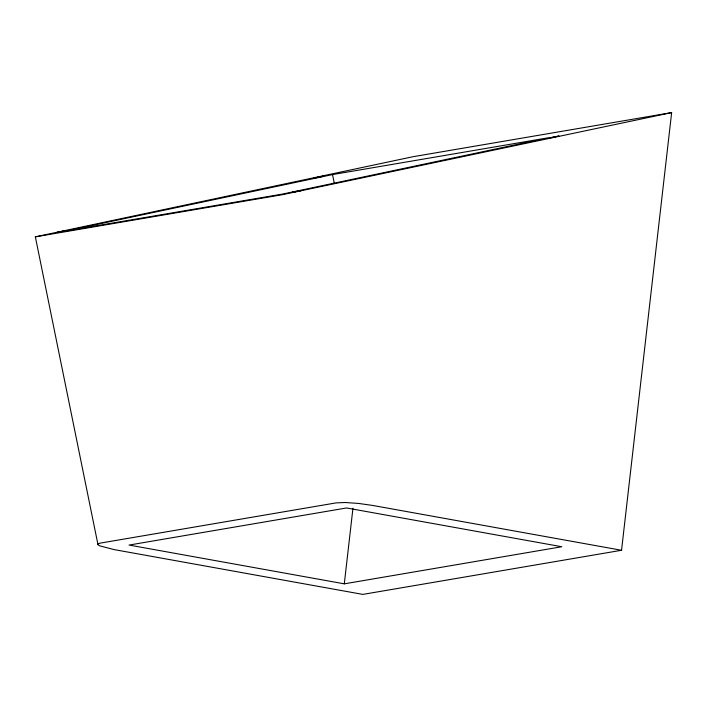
<?xml version="1.0" encoding="UTF-8"?>
<svg xmlns="http://www.w3.org/2000/svg" width="707" height="707" viewBox="0 0 707 707"><rect width="100%" height="100%" fill="white"/><g stroke="black" fill="none" stroke-linecap="round" stroke-linejoin="round"><path stroke-width="1.06" d="M344.3 583.841L561.809 546.741L346.571 507.962L129.054 545.062L344.3 583.841L352.943 508.289M621.55 550.276L671.65 112.599L412.932 156.724L35.35 236.845L97.981 544.673L99.572 545.795L113.871 549.551L362.832 594.401L621.55 550.276L372.589 505.425L358.546 503.437L345.193 502.509L336.099 502.889L100.385 543.091L98.255 543.754L97.981 544.673M332.52 174.585L65.185 231.136L282.703 194.036L550.037 137.485L332.52 174.585L334.27 183.175M671.65 112.599L282.561 194.672L35.35 236.845M56.604 232.515L65.804 230.676L56.604 232.515M313.935 178.084L323.134 176.237L313.935 178.084M292.318 192.313L301.518 190.475L292.318 192.313M549.657 137.874L558.857 136.036L549.657 137.874"/></g></svg>
